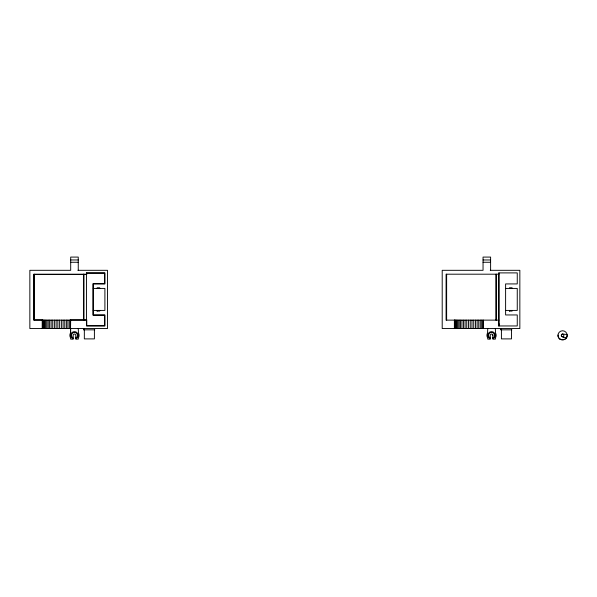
<?xml version="1.0" encoding="UTF-8"?>
<svg xmlns="http://www.w3.org/2000/svg" width="597" height="597" viewBox="0 0 597 597"><rect width="100%" height="100%" fill="white"/><g stroke="black" fill="none" stroke-linecap="round" stroke-linejoin="round"><path stroke-width="0.9" d="M83.923 328.544L83.923 329.835L83.923 328.544L83.923 329.835L94.819 329.835M501.002 328.544L501.002 329.835L501.002 328.544L501.002 329.835L511.898 329.835M86.498 274.195L86.528 272.896L104.9 272.896L104.9 283.926L93.259 283.926L93.259 314.955L104.9 314.955L104.9 325.955L86.528 325.955L86.528 272.896M498.883 272.896L498.883 325.955L498.883 272.896L517.256 272.896L517.256 283.926L505.607 283.926L505.607 314.955L517.256 314.955L517.256 325.955L498.883 325.955L498.853 323.567M99.729 310.425L99.729 311.074L97.139 311.074L97.162 310.425M509.487 311.074L509.51 310.425L509.487 311.074L512.077 311.074L512.077 310.425M72.834 338.686L72.991 337.909A2.955 2.955 0 0 1 72.207 333.447A2.955 2.955 0 0 1 76.737 333.447A2.955 2.955 0 0 1 75.953 337.909L76.11 338.686A3.716 3.716 0 0 0 77.371 333.022A3.716 3.716 0 0 0 71.565 333.022A3.716 3.716 0 0 0 72.834 338.686L73.177 338.686M489.913 338.686L490.07 337.909A2.955 2.955 0 0 1 489.279 333.447A2.955 2.955 0 0 1 493.816 333.447A2.955 2.955 0 0 1 493.025 337.909L493.189 338.686A3.716 3.716 0 0 0 494.45 333.022A3.716 3.716 0 0 0 488.644 333.022A3.716 3.716 0 0 0 489.913 338.686L490.256 338.686M558.008 334.992C557.337 341.656 568.463 341.059 567.083 334.507L562.68 334.066M70.662 320.126L70.476 333.036A4.619 4.619 0 0 0 70.476 337.656L70.692 339.133L73.177 339.133L73.177 335.342A1.291 1.291 0 0 1 74.468 334.051A1.291 1.291 0 0 1 75.767 335.342L75.767 339.133L78.252 339.133L78.468 337.656A4.619 4.619 0 0 0 78.468 333.036L78.252 328.544M75.767 337.984L76.11 338.686M492.846 337.984L493.189 338.686M562.344 334.081C560.128 334.76 562.001 337.536 563.837 337.111M70.692 259.971L78.252 259.971M483.048 259.971L490.607 259.971M70.692 262.262L78.252 262.262M483.048 262.262L490.607 262.262M77.938 270.314L107.49 270.314L107.49 328.544L29.85 328.544L29.85 270.314L70.692 270.314L70.692 257.083L78.252 257.083L78.252 270.314M490.286 270.314L519.845 270.314L519.845 328.544L442.205 328.544L442.205 270.314L483.048 270.314L483.048 257.083L490.607 257.083L490.607 270.314M86.528 274.195L33.73 274.195L33.73 320.126L86.498 320.126M498.883 274.195L446.086 274.195L446.086 320.126L498.853 320.126M93.259 288.426L104.9 288.426L104.9 310.425L93.259 310.425M505.607 288.426L517.256 288.426L517.256 310.425L505.607 310.425M562.15 336.559L566.359 337.939M492.801 335.014L492.846 339.133L495.331 339.133L495.547 337.656A4.619 4.619 0 0 0 495.547 333.036L495.331 328.544M70.662 328.544L70.692 332.753M512.077 288.426L512.077 287.776L509.487 287.776L509.487 288.426M511.48 329.835L511.48 338.895L501.42 338.895L501.42 329.835M496.294 274.195L496.294 320.126M495.95 274.195L495.95 320.126M487.771 328.544L487.548 333.036A4.619 4.619 0 0 0 487.548 337.656L487.771 339.133L490.256 339.133L490.256 335.342A1.291 1.291 0 0 1 491.547 334.051A1.291 1.291 0 0 1 492.846 335.342M483.152 320.126L483.048 328.544L483.018 320.126M481.704 320.126L481.704 328.544M480.272 320.126L480.272 328.544M478.742 320.126L478.742 328.544M477.13 320.126L477.13 328.544M475.451 320.126L475.451 328.544M473.727 320.126L473.727 328.544M471.981 320.126L471.981 328.544M470.22 320.126L470.22 328.544M468.466 320.126L468.466 328.544M466.75 320.126L466.75 328.544M465.078 320.126L465.078 328.544M463.473 320.126L463.473 328.544M461.951 320.126L461.951 328.544M460.533 320.126L460.533 328.544M459.227 320.126L459.227 328.544M458.056 320.126L458.056 328.544M457.033 320.126L457.033 328.544M456.16 320.126L456.16 328.544M455.451 320.126L455.451 328.544M454.914 320.126L454.914 328.544M454.563 320.126L454.563 328.544M454.384 320.126L454.392 328.544M446.631 274.195L446.631 320.126M99.729 288.426L99.729 287.776L97.139 287.776L97.139 288.426M97.139 310.425L97.139 311.074M94.401 329.835L94.401 338.895L84.341 338.895L84.341 329.835M83.938 274.195L83.938 320.126M83.595 274.195L83.595 320.126M70.431 328.544L70.431 319.873L86.759 319.873L86.781 325.693L104.639 325.693L104.639 315.216L92.998 315.216L92.998 283.665L104.639 283.665L104.639 273.157L86.781 273.157L86.752 274.448L33.992 274.448L33.992 319.873L42.469 319.873L42.469 328.544M69.349 320.126L69.349 328.544M67.916 320.126L67.916 328.544M66.394 320.126L66.394 328.544M64.774 320.126L64.774 328.544M63.103 320.126L63.103 328.544M61.379 320.126L61.379 328.544M59.625 320.126L59.625 328.544M57.864 320.126L57.864 328.544M56.111 320.126L56.111 328.544M54.394 320.126L54.394 328.544M52.723 320.126L52.723 328.544M51.118 320.126L51.118 328.544M49.596 320.126L49.596 328.544M48.178 320.126L48.178 328.544M46.872 320.126L46.872 328.544M45.708 320.126L45.708 328.544M44.678 320.126L44.678 328.544M43.805 320.126L43.805 328.544M43.096 320.126L43.096 328.544M42.566 320.126L42.566 328.544M42.215 320.126L42.208 328.544M34.283 274.195L34.283 320.126M559.986 339.126A4.582 4.582 0 0 0 567.15 335.701A4.582 4.582 0 0 0 560.605 331.208A4.582 4.582 0 0 0 559.986 339.126M561.852 336.402A1.284 1.284 0 0 0 563.859 335.447A1.284 1.284 0 0 0 562.023 334.186A1.284 1.284 0 0 0 561.852 336.402"/></g></svg>
